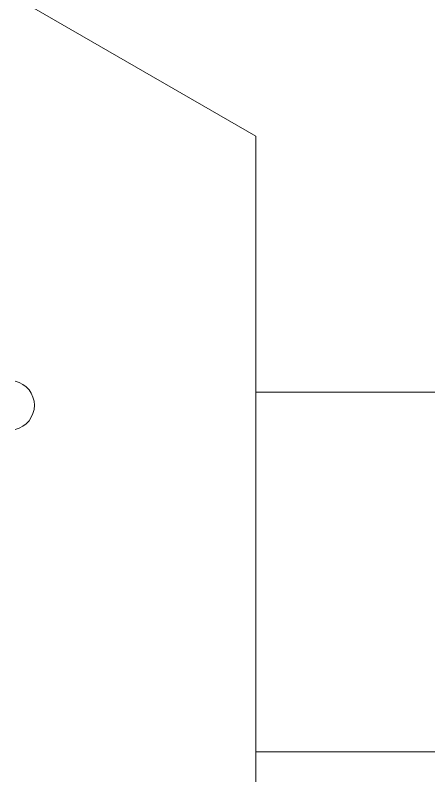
# Model space of a CAD drawing. Header units: millimetres. Extents: x 79795 to 317870, y -36033 to 97293.
# Drawn here: x 208666 to 209211, y 20825 to 21828 of the extents above; entities that cross this region are included whole.
import ezdxf

# ---------------------------------------------------------------- set-up
doc = ezdxf.new("R2010")
doc.units = ezdxf.units.MM
doc.header["$MEASUREMENT"] = 0
doc.layers.add('A-GENM', color=8, linetype='CONTINUOUS', lineweight=9)
doc.layers.add('I-FURN', color=8, linetype='CONTINUOUS', lineweight=9)

msp = doc.modelspace()

# ---------------------------------------------------------------- linework, layer by layer
at = {"layer": 'A-GENM'}
msp.add_arc((208659, 21313.5), 32.5, 282.6804, 77.3196, dxfattribs=at)
at = {"layer": 'I-FURN'}
for p, q in [((208983.2, 21668.6), (207987.3, 22243.6)), ((208983.3, 20518.6), (208983.2, 21668.6))]:
    msp.add_line(p, q, dxfattribs=at)
for points, knots in [([(208982.9, 21330.8), (208983.1, 21330.8), (208988.2, 21330.8), (208998.6, 21330.8), (209013.9, 21330.8), (209029, 21330.8), (209041.6, 21330.8), (209051.7, 21330.8), (209059.3, 21330.8), (209067, 21330.8), (209077, 21330.8), (209089.4, 21330.8), (209101.7, 21330.8), (209111.7, 21330.8), (209119.2, 21330.8), (209126.8, 21330.8), (209136.8, 21330.8), (209149.2, 21330.8), (209161.7, 21330.8), (209171.8, 21330.8), (209179.5, 21330.8), (209187.1, 21330.8), (209197.2, 21330.8), (209209.7, 21330.8), (209224.8, 21330.8), (209240.2, 21330.8), (209250.9, 21330.8), (209256.5, 21330.8), (209257, 21330.8)], [-0.751114, -0.751114, -0.751114, -0.751114, -0.75, -0.7142857, -0.6785714, -0.6428571, -0.6071429, -0.5892857, -0.5714286, -0.5535714, -0.5357143, -0.5, -0.4642857, -0.4464286, -0.4285714, -0.4107143, -0.3928571, -0.3571429, -0.3214286, -0.3035714, -0.2857143, -0.2678571, -0.25, -0.2142857, -0.1785714, -0.1428571, -0.1071429, -0.103964, -0.103964, -0.103964, -0.103964]), ([(209257, 20856.2), (209256.3, 20856.2), (209253.1, 20856.2), (209247.2, 20856.2), (209239.4, 20856.2), (209231.7, 20856.2), (209221.6, 20856.2), (209209.2, 20856.2), (209197, 20856.2), (209187.1, 20856.2), (209179.5, 20856.2), (209171.9, 20856.2), (209161.8, 20856.2), (209149.4, 20856.2), (209134.5, 20856.2), (209119.4, 20856.2), (209104.2, 20856.2), (209089.2, 20856.2), (209076.7, 20856.2), (209066.6, 20856.2), (209059, 20856.2), (209051.4, 20856.2), (209041.3, 20856.2), (209028.9, 20856.2), (209016.4, 20856.2), (209006.3, 20856.2), (208998.7, 20856.2), (208991.1, 20856.2), (208985.9, 20856.2), (208983.2, 20856.2), (208983, 20856.2)], [-0.8977274, -0.8977274, -0.8977274, -0.8977274, -0.8928571, -0.875, -0.8571429, -0.8392857, -0.8214286, -0.7857143, -0.75, -0.7321429, -0.7142857, -0.6964286, -0.6785714, -0.6428571, -0.6071429, -0.5714286, -0.5357143, -0.5, -0.4642857, -0.4464286, -0.4285714, -0.4107143, -0.3928571, -0.3571429, -0.3214286, -0.3035714, -0.2857143, -0.2678571, -0.25, -0.2485148, -0.2485148, -0.2485148, -0.2485148])]:
    msp.add_open_spline(points, degree=3, knots=knots, dxfattribs=at)

doc.saveas('drawing.dxf')
